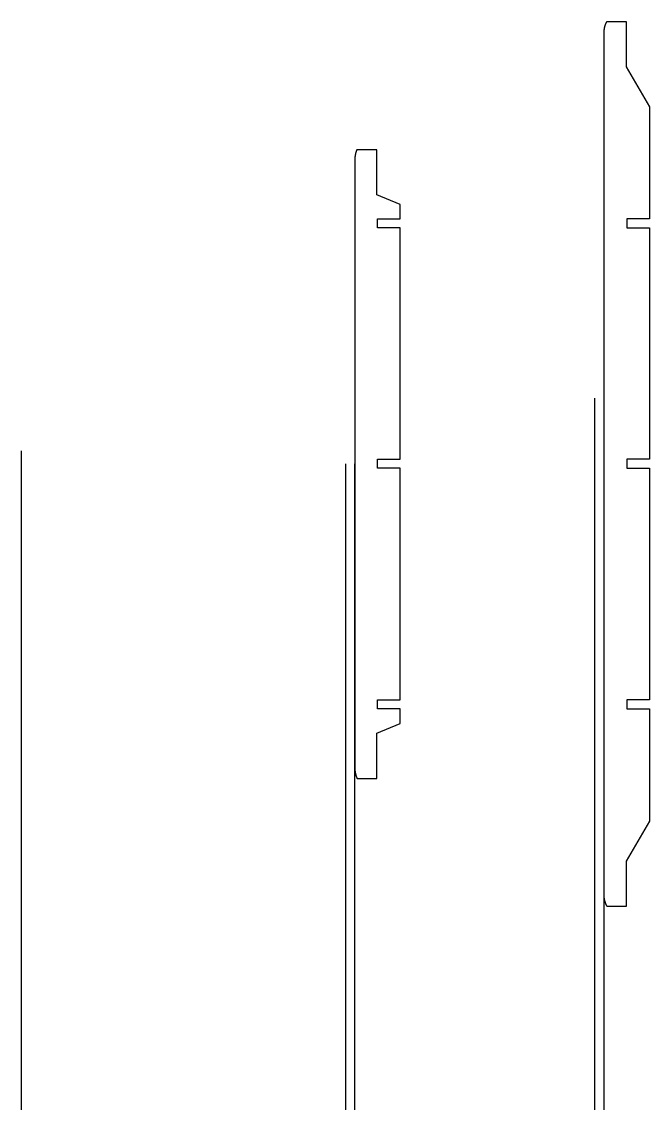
# Model space of a CAD drawing. Header units: inches. Extents: x -1514 to 1282, y -2074 to 286.
# Drawn here: x -1512.1 to -1484.39, y -1791.52 to -1743.77 of the extents above; entities that cross this region are included whole.
import ezdxf

# ---------------------------------------------------------------- set-up
doc = ezdxf.new("R2010")
doc.units = ezdxf.units.IN
doc.header["$LTSCALE"] = 0.1
doc.header["$MEASUREMENT"] = 0

msp = doc.modelspace()

# ---------------------------------------------------------------- linework, layer by layer
for p, q in [((-1486.79322, -1915.49827), (-1486.79322, -1760.39384)), ((-1486.39322, -1915.49827), (-1486.39322, -1760.39384)), ((-1512.09774, -1915.49827), (-1512.09774, -1762.70865)), ((-1497.79322, -1915.49827), (-1497.79322, -1763.28714)), ((-1497.39322, -1915.49827), (-1497.39322, -1763.28714))]:
    msp.add_line(p, q)
at = {"color": 7, "linetype": 'Continuous', "lineweight": 25}
msp.add_lwpolyline([(-1484.39322, -1774.10136), (-1484.39322, -1774.5517), (-1484.39322, -1775.00205), (-1484.39322, -1775.45239), (-1484.39322, -1775.90273), (-1484.39322, -1776.35308), (-1484.39322, -1776.80342), (-1484.39322, -1777.25376), (-1484.39322, -1777.70411), (-1484.39322, -1778.15445), (-1484.39322, -1778.60479), (-1484.39322, -1779.05513), (-1485.41375, -1780.82275), (-1485.41375, -1782.82275), (-1486.25699, -1782.82275), (-1486.25911, -1782.81905), (-1486.26121, -1782.81535), (-1486.26329, -1782.81163), (-1486.26536, -1782.8079), (-1486.26742, -1782.80417), (-1486.26946, -1782.80042), (-1486.27148, -1782.79666), (-1486.27348, -1782.7929), (-1486.27547, -1782.78912), (-1486.27744, -1782.78533), (-1486.2794, -1782.78153), (-1486.28134, -1782.77773), (-1486.28327, -1782.77391), (-1486.28517, -1782.77009), (-1486.28706, -1782.76625), (-1486.28894, -1782.76241), (-1486.2908, -1782.75856), (-1486.29264, -1782.7547), (-1486.29446, -1782.75083), (-1486.29627, -1782.74695), (-1486.29807, -1782.74306), (-1486.29984, -1782.73916), (-1486.3016, -1782.73526), (-1486.30335, -1782.73135), (-1486.30507, -1782.72743), (-1486.30678, -1782.7235), (-1486.30848, -1782.71956), (-1486.31015, -1782.71562), (-1486.31182, -1782.71167), (-1486.31346, -1782.70771), (-1486.31509, -1782.70374), (-1486.3167, -1782.69977), (-1486.31829, -1782.69579), (-1486.31987, -1782.6918), (-1486.32143, -1782.6878), (-1486.32298, -1782.6838), (-1486.32451, -1782.67979), (-1486.32602, -1782.67578), (-1486.32751, -1782.67176), (-1486.32899, -1782.66773), (-1486.33045, -1782.6637), (-1486.33189, -1782.65966), (-1486.33332, -1782.65561), (-1486.33473, -1782.65156), (-1486.33613, -1782.6475), (-1486.3375, -1782.64344), (-1486.33887, -1782.63937), (-1486.34021, -1782.63529), (-1486.34154, -1782.63121), (-1486.34285, -1782.62713), (-1486.34414, -1782.62304), (-1486.34542, -1782.61894), (-1486.34668, -1782.61484), (-1486.34792, -1782.61074), (-1486.34914, -1782.60663), (-1486.35035, -1782.60251), (-1486.35154, -1782.5984), (-1486.35272, -1782.59427), (-1486.35388, -1782.59015), (-1486.35502, -1782.58602), (-1486.35614, -1782.58188), (-1486.35725, -1782.57774), (-1486.35834, -1782.5736), (-1486.35941, -1782.56945), (-1486.36047, -1782.5653), (-1486.36151, -1782.56115), (-1486.36253, -1782.55699), (-1486.36353, -1782.55284), (-1486.36452, -1782.54867), (-1486.36549, -1782.54451), (-1486.36644, -1782.54034), (-1486.36738, -1782.53617), (-1486.3683, -1782.53199), (-1486.3692, -1782.52782), (-1486.37008, -1782.52364), (-1486.37095, -1782.51946), (-1486.3718, -1782.51528), (-1486.37263, -1782.51109), (-1486.37345, -1782.50691), (-1486.37425, -1782.50272), (-1486.37503, -1782.49853), (-1486.37579, -1782.49434), (-1486.37617, -1782.49224), (-1486.37635, -1782.49119), (-1486.37654, -1782.49013), (-1486.37728, -1782.48589), (-1486.378, -1782.48165), (-1486.3787, -1782.4774), (-1486.37939, -1782.47315), (-1486.38006, -1782.46889), (-1486.38071, -1782.46463), (-1486.38135, -1782.46037), (-1486.38197, -1782.45611), (-1486.38257, -1782.45184), (-1486.38316, -1782.44757), (-1486.38372, -1782.4433), (-1486.38428, -1782.43903), (-1486.38481, -1782.43475), (-1486.38533, -1782.43047), (-1486.38584, -1782.42619), (-1486.38632, -1782.4219), (-1486.38679, -1782.41762), (-1486.38724, -1782.41333), (-1486.38768, -1782.40904), (-1486.3881, -1782.40475), (-1486.3885, -1782.40045), (-1486.38889, -1782.39616), (-1486.38926, -1782.39186), (-1486.38961, -1782.38756), (-1486.38995, -1782.38326), (-1486.39027, -1782.37896), (-1486.39057, -1782.37466), (-1486.39086, -1782.37036), (-1486.39113, -1782.36606), (-1486.39138, -1782.36175), (-1486.39162, -1782.35745), (-1486.39184, -1782.35314), (-1486.39204, -1782.34884), (-1486.39223, -1782.34453), (-1486.3924, -1782.34022), (-1486.39256, -1782.33592), (-1486.3927, -1782.33161), (-1486.39282, -1782.3273), (-1486.39293, -1782.32299), (-1486.39302, -1782.31869), (-1486.39309, -1782.31438), (-1486.39315, -1782.31007), (-1486.39319, -1782.30577), (-1486.39321, -1782.30146), (-1486.39322, -1782.29716), (-1486.39322, -1744.27712), (-1486.39321, -1744.27299), (-1486.39319, -1744.26886), (-1486.39315, -1744.26473), (-1486.3931, -1744.2606), (-1486.39303, -1744.25647), (-1486.39295, -1744.25234), (-1486.39285, -1744.24821), (-1486.39274, -1744.24408), (-1486.39261, -1744.23995), (-1486.39247, -1744.23582), (-1486.39231, -1744.23169), (-1486.39214, -1744.22756), (-1486.39195, -1744.22343), (-1486.39175, -1744.2193), (-1486.39153, -1744.21517), (-1486.3913, -1744.21104), (-1486.39105, -1744.20692), (-1486.39079, -1744.20279), (-1486.39051, -1744.19867), (-1486.39021, -1744.19454), (-1486.3899, -1744.19042), (-1486.38958, -1744.1863), (-1486.38924, -1744.18218), (-1486.38889, -1744.17806), (-1486.38852, -1744.17394), (-1486.38813, -1744.16982), (-1486.38773, -1744.16571), (-1486.38731, -1744.1616), (-1486.38688, -1744.15749), (-1486.38644, -1744.15338), (-1486.38597, -1744.14927), (-1486.3855, -1744.14517), (-1486.385, -1744.14106), (-1486.3845, -1744.13696), (-1486.38397, -1744.13286), (-1486.38344, -1744.12877), (-1486.38288, -1744.12467), (-1486.38231, -1744.12058), (-1486.38173, -1744.11649), (-1486.38113, -1744.11241), (-1486.38051, -1744.10833), (-1486.3802, -1744.1063), (-1486.37989, -1744.10428), (-1486.37925, -1744.10025), (-1486.37859, -1744.09621), (-1486.37792, -1744.09218), (-1486.37723, -1744.08815), (-1486.37653, -1744.08413), (-1486.37581, -1744.0801), (-1486.37508, -1744.07608), (-1486.37433, -1744.07205), (-1486.37356, -1744.06803), (-1486.37278, -1744.06401), (-1486.37198, -1744.05999), (-1486.37117, -1744.05598), (-1486.37034, -1744.05197), (-1486.3695, -1744.04795), (-1486.36864, -1744.04395), (-1486.36776, -1744.03994), (-1486.36687, -1744.03594), (-1486.36596, -1744.03193), (-1486.36504, -1744.02794), (-1486.3641, -1744.02394), (-1486.36315, -1744.01995), (-1486.36218, -1744.01596), (-1486.3612, -1744.01197), (-1486.3602, -1744.00799), (-1486.35918, -1744.00401), (-1486.35815, -1744.00003), (-1486.3571, -1743.99606), (-1486.35604, -1743.99209), (-1486.35496, -1743.98812), (-1486.35387, -1743.98416), (-1486.35276, -1743.9802), (-1486.35163, -1743.97625), (-1486.35049, -1743.9723), (-1486.34934, -1743.96836), (-1486.34817, -1743.96441), (-1486.34698, -1743.96048), (-1486.34578, -1743.95655), (-1486.34456, -1743.95262), (-1486.34333, -1743.9487), (-1486.34208, -1743.94478), (-1486.34082, -1743.94086), (-1486.33954, -1743.93696), (-1486.33825, -1743.93305), (-1486.33694, -1743.92916), (-1486.33561, -1743.92526), (-1486.33427, -1743.92138), (-1486.33292, -1743.9175), (-1486.33154, -1743.91362), (-1486.33016, -1743.90975), (-1486.32876, -1743.90589), (-1486.32734, -1743.90203), (-1486.32591, -1743.89818), (-1486.32446, -1743.89433), (-1486.323, -1743.89049), (-1486.32152, -1743.88666), (-1486.32003, -1743.88283), (-1486.31852, -1743.87901), (-1486.31699, -1743.8752), (-1486.31545, -1743.87139), (-1486.3139, -1743.86759), (-1486.31233, -1743.86379), (-1486.31075, -1743.86001), (-1486.30915, -1743.85623), (-1486.30753, -1743.85246), (-1486.3059, -1743.84869), (-1486.30426, -1743.84494), (-1486.3026, -1743.84119), (-1486.30092, -1743.83744), (-1486.29923, -1743.83371), (-1486.29752, -1743.82998), (-1486.2958, -1743.82626), (-1486.29407, -1743.82255), (-1486.29232, -1743.81885), (-1486.29055, -1743.81516), (-1486.28877, -1743.81147), (-1486.28697, -1743.80779), (-1486.28516, -1743.80412), (-1486.28334, -1743.80046), (-1486.28149, -1743.79681), (-1486.27964, -1743.79317), (-1486.27777, -1743.78953), (-1486.27588, -1743.78591), (-1486.27398, -1743.78229), (-1486.27206, -1743.77869), (-1486.27013, -1743.77509), (-1486.26818, -1743.7715), (-1485.41375, -1743.7715), (-1485.41375, -1745.7715), (-1484.39322, -1747.53911), (-1484.39322, -1752.47288), (-1485.39322, -1752.47288), (-1485.39322, -1752.87288), (-1484.39322, -1752.87288), (-1484.39322, -1763.08712), (-1485.39322, -1763.08712), (-1485.39322, -1763.48712), (-1484.39322, -1763.48712), (-1484.39322, -1773.70136), (-1485.39322, -1773.70136), (-1485.39322, -1774.10136)], close=True, dxfattribs=at)
msp.add_lwpolyline([(-1497.30517, -1749.42296), (-1497.30662, -1749.42634), (-1497.30807, -1749.42973), (-1497.3095, -1749.43312), (-1497.31092, -1749.43651), (-1497.31233, -1749.43992), (-1497.31373, -1749.44333), (-1497.31511, -1749.44674), (-1497.31648, -1749.45016), (-1497.31784, -1749.45359), (-1497.31919, -1749.45702), (-1497.32052, -1749.46046), (-1497.32185, -1749.4639), (-1497.32315, -1749.46735), (-1497.32445, -1749.47081), (-1497.32574, -1749.47427), (-1497.32701, -1749.47773), (-1497.32827, -1749.4812), (-1497.32952, -1749.48468), (-1497.33075, -1749.48816), (-1497.33198, -1749.49164), (-1497.33319, -1749.49513), (-1497.33439, -1749.49863), (-1497.33557, -1749.50212), (-1497.33675, -1749.50563), (-1497.33791, -1749.50914), (-1497.33906, -1749.51265), (-1497.3402, -1749.51617), (-1497.34132, -1749.51969), (-1497.34243, -1749.52322), (-1497.34353, -1749.52675), (-1497.34462, -1749.53028), (-1497.3457, -1749.53382), (-1497.34676, -1749.53737), (-1497.34781, -1749.54091), (-1497.34885, -1749.54446), (-1497.34988, -1749.54802), (-1497.3509, -1749.55158), (-1497.3519, -1749.55514), (-1497.35289, -1749.55871), (-1497.35387, -1749.56228), (-1497.35483, -1749.56585), (-1497.35579, -1749.56943), (-1497.35673, -1749.57301), (-1497.35766, -1749.57659), (-1497.35858, -1749.58018), (-1497.35948, -1749.58377), (-1497.36038, -1749.58736), (-1497.36126, -1749.59095), (-1497.36212, -1749.59455), (-1497.36298, -1749.59815), (-1497.36383, -1749.60176), (-1497.36466, -1749.60537), (-1497.36548, -1749.60898), (-1497.36629, -1749.61259), (-1497.36708, -1749.6162), (-1497.36787, -1749.61982), (-1497.36864, -1749.62344), (-1497.3694, -1749.62706), (-1497.37014, -1749.63069), (-1497.37088, -1749.63432), (-1497.3716, -1749.63794), (-1497.37231, -1749.64158), (-1497.37301, -1749.64521), (-1497.3737, -1749.64884), (-1497.37437, -1749.65248), (-1497.37504, -1749.65612), (-1497.37569, -1749.65976), (-1497.37633, -1749.6634), (-1497.37695, -1749.66705), (-1497.37757, -1749.67069), (-1497.37817, -1749.67434), (-1497.37876, -1749.67799), (-1497.37934, -1749.68163), (-1497.3799, -1749.68528), (-1497.38046, -1749.68894), (-1497.381, -1749.69259), (-1497.38153, -1749.69624), (-1497.38205, -1749.6999), (-1497.38255, -1749.70355), (-1497.38305, -1749.70721), (-1497.38353, -1749.71087), (-1497.384, -1749.71453), (-1497.38446, -1749.71818), (-1497.38491, -1749.72184), (-1497.38534, -1749.7255), (-1497.38576, -1749.72916), (-1497.38617, -1749.73282), (-1497.38657, -1749.73648), (-1497.38696, -1749.74015), (-1497.38733, -1749.74381), (-1497.38769, -1749.74747), (-1497.38804, -1749.75113), (-1497.38838, -1749.75479), (-1497.38871, -1749.75845), (-1497.38903, -1749.76215), (-1497.38933, -1749.76586), (-1497.38963, -1749.76958), (-1497.38991, -1749.77329), (-1497.39018, -1749.777), (-1497.39044, -1749.78072), (-1497.39069, -1749.78444), (-1497.39093, -1749.78815), (-1497.39115, -1749.79187), (-1497.39136, -1749.79559), (-1497.39157, -1749.79931), (-1497.39176, -1749.80303), (-1497.39193, -1749.80675), (-1497.3921, -1749.81047), (-1497.39226, -1749.81419), (-1497.3924, -1749.81791), (-1497.39253, -1749.82164), (-1497.39265, -1749.82536), (-1497.39276, -1749.82908), (-1497.39286, -1749.83281), (-1497.39294, -1749.83653), (-1497.39302, -1749.84025), (-1497.39308, -1749.84398), (-1497.39313, -1749.8477), (-1497.39317, -1749.85143), (-1497.3932, -1749.85515), (-1497.39321, -1749.85887), (-1497.39322, -1749.8626), (-1497.39322, -1776.71168), (-1497.39321, -1776.7154), (-1497.3932, -1776.71913), (-1497.39317, -1776.72285), (-1497.39313, -1776.72658), (-1497.39308, -1776.7303), (-1497.39301, -1776.73402), (-1497.39294, -1776.73775), (-1497.39285, -1776.74147), (-1497.39276, -1776.74519), (-1497.39265, -1776.74892), (-1497.39253, -1776.75264), (-1497.3924, -1776.75636), (-1497.39225, -1776.76009), (-1497.3921, -1776.76381), (-1497.39193, -1776.76753), (-1497.39175, -1776.77125), (-1497.39156, -1776.77497), (-1497.39136, -1776.77869), (-1497.39115, -1776.78241), (-1497.39092, -1776.78613), (-1497.39069, -1776.78984), (-1497.39044, -1776.79356), (-1497.39018, -1776.79727), (-1497.38991, -1776.80099), (-1497.38962, -1776.8047), (-1497.38933, -1776.80841), (-1497.38902, -1776.81212), (-1497.3887, -1776.81583), (-1497.38837, -1776.81949), (-1497.38804, -1776.82315), (-1497.38769, -1776.82681), (-1497.38732, -1776.83047), (-1497.38695, -1776.83413), (-1497.38656, -1776.83779), (-1497.38616, -1776.84145), (-1497.38575, -1776.84511), (-1497.38533, -1776.84877), (-1497.3849, -1776.85243), (-1497.38445, -1776.85609), (-1497.38399, -1776.85975), (-1497.38352, -1776.86341), (-1497.38304, -1776.86707), (-1497.38255, -1776.87072), (-1497.38204, -1776.87438), (-1497.38152, -1776.87803), (-1497.38099, -1776.88169), (-1497.38045, -1776.88534), (-1497.37989, -1776.88899), (-1497.37933, -1776.89264), (-1497.37875, -1776.89629), (-1497.37816, -1776.89994), (-1497.37756, -1776.90359), (-1497.37694, -1776.90723), (-1497.37631, -1776.91088), (-1497.37568, -1776.91452), (-1497.37503, -1776.91816), (-1497.37436, -1776.9218), (-1497.37369, -1776.92543), (-1497.373, -1776.92907), (-1497.3723, -1776.9327), (-1497.37159, -1776.93633), (-1497.37087, -1776.93996), (-1497.37013, -1776.94359), (-1497.36938, -1776.94721), (-1497.36862, -1776.95083), (-1497.36785, -1776.95445), (-1497.36707, -1776.95807), (-1497.36627, -1776.96169), (-1497.36546, -1776.9653), (-1497.36464, -1776.96891), (-1497.36381, -1776.97252), (-1497.36297, -1776.97612), (-1497.36211, -1776.97972), (-1497.36124, -1776.98332), (-1497.36036, -1776.98692), (-1497.35947, -1776.99051), (-1497.35856, -1776.9941), (-1497.35764, -1776.99769), (-1497.35671, -1777.00127), (-1497.35577, -1777.00485), (-1497.35482, -1777.00843), (-1497.35385, -1777.012), (-1497.35287, -1777.01557), (-1497.35188, -1777.01914), (-1497.35088, -1777.0227), (-1497.34986, -1777.02626), (-1497.34884, -1777.02981), (-1497.3478, -1777.03336), (-1497.34674, -1777.03691), (-1497.34568, -1777.04045), (-1497.3446, -1777.04399), (-1497.34352, -1777.04753), (-1497.34242, -1777.05106), (-1497.3413, -1777.05458), (-1497.34018, -1777.05811), (-1497.33904, -1777.06162), (-1497.33789, -1777.06514), (-1497.33673, -1777.06865), (-1497.33555, -1777.07215), (-1497.33437, -1777.07565), (-1497.33317, -1777.07914), (-1497.33196, -1777.08263), (-1497.33073, -1777.08612), (-1497.3295, -1777.0896), (-1497.32825, -1777.09307), (-1497.32699, -1777.09654), (-1497.32572, -1777.10001), (-1497.32443, -1777.10347), (-1497.32313, -1777.10692), (-1497.32182, -1777.11037), (-1497.3205, -1777.11381), (-1497.31917, -1777.11725), (-1497.31782, -1777.12068), (-1497.31646, -1777.12411), (-1497.31509, -1777.12753), (-1497.31371, -1777.13095), (-1497.31231, -1777.13436), (-1497.3109, -1777.13776), (-1497.30948, -1777.14116), (-1497.30805, -1777.14455), (-1497.3066, -1777.14793), (-1497.30514, -1777.15131), (-1497.30367, -1777.15468), (-1497.30219, -1777.15805), (-1497.30069, -1777.16141), (-1497.29919, -1777.16476), (-1497.29767, -1777.16811), (-1497.29613, -1777.17145), (-1496.41407, -1777.17145), (-1496.41407, -1775.17145), (-1495.39322, -1774.74491), (-1495.39322, -1774.10135), (-1496.39322, -1774.10135), (-1496.39322, -1773.70135), (-1495.39322, -1773.70135), (-1495.39322, -1763.48711), (-1496.39322, -1763.48711), (-1496.39322, -1763.08711), (-1495.39322, -1763.08711), (-1495.39322, -1752.87287), (-1496.39322, -1752.87287), (-1496.39322, -1752.47287), (-1495.39322, -1752.47287), (-1495.39322, -1751.84932), (-1496.41407, -1751.42278), (-1496.41407, -1749.42278), (-1497.30507, -1749.42278)], dxfattribs=at)

doc.saveas('drawing.dxf')
